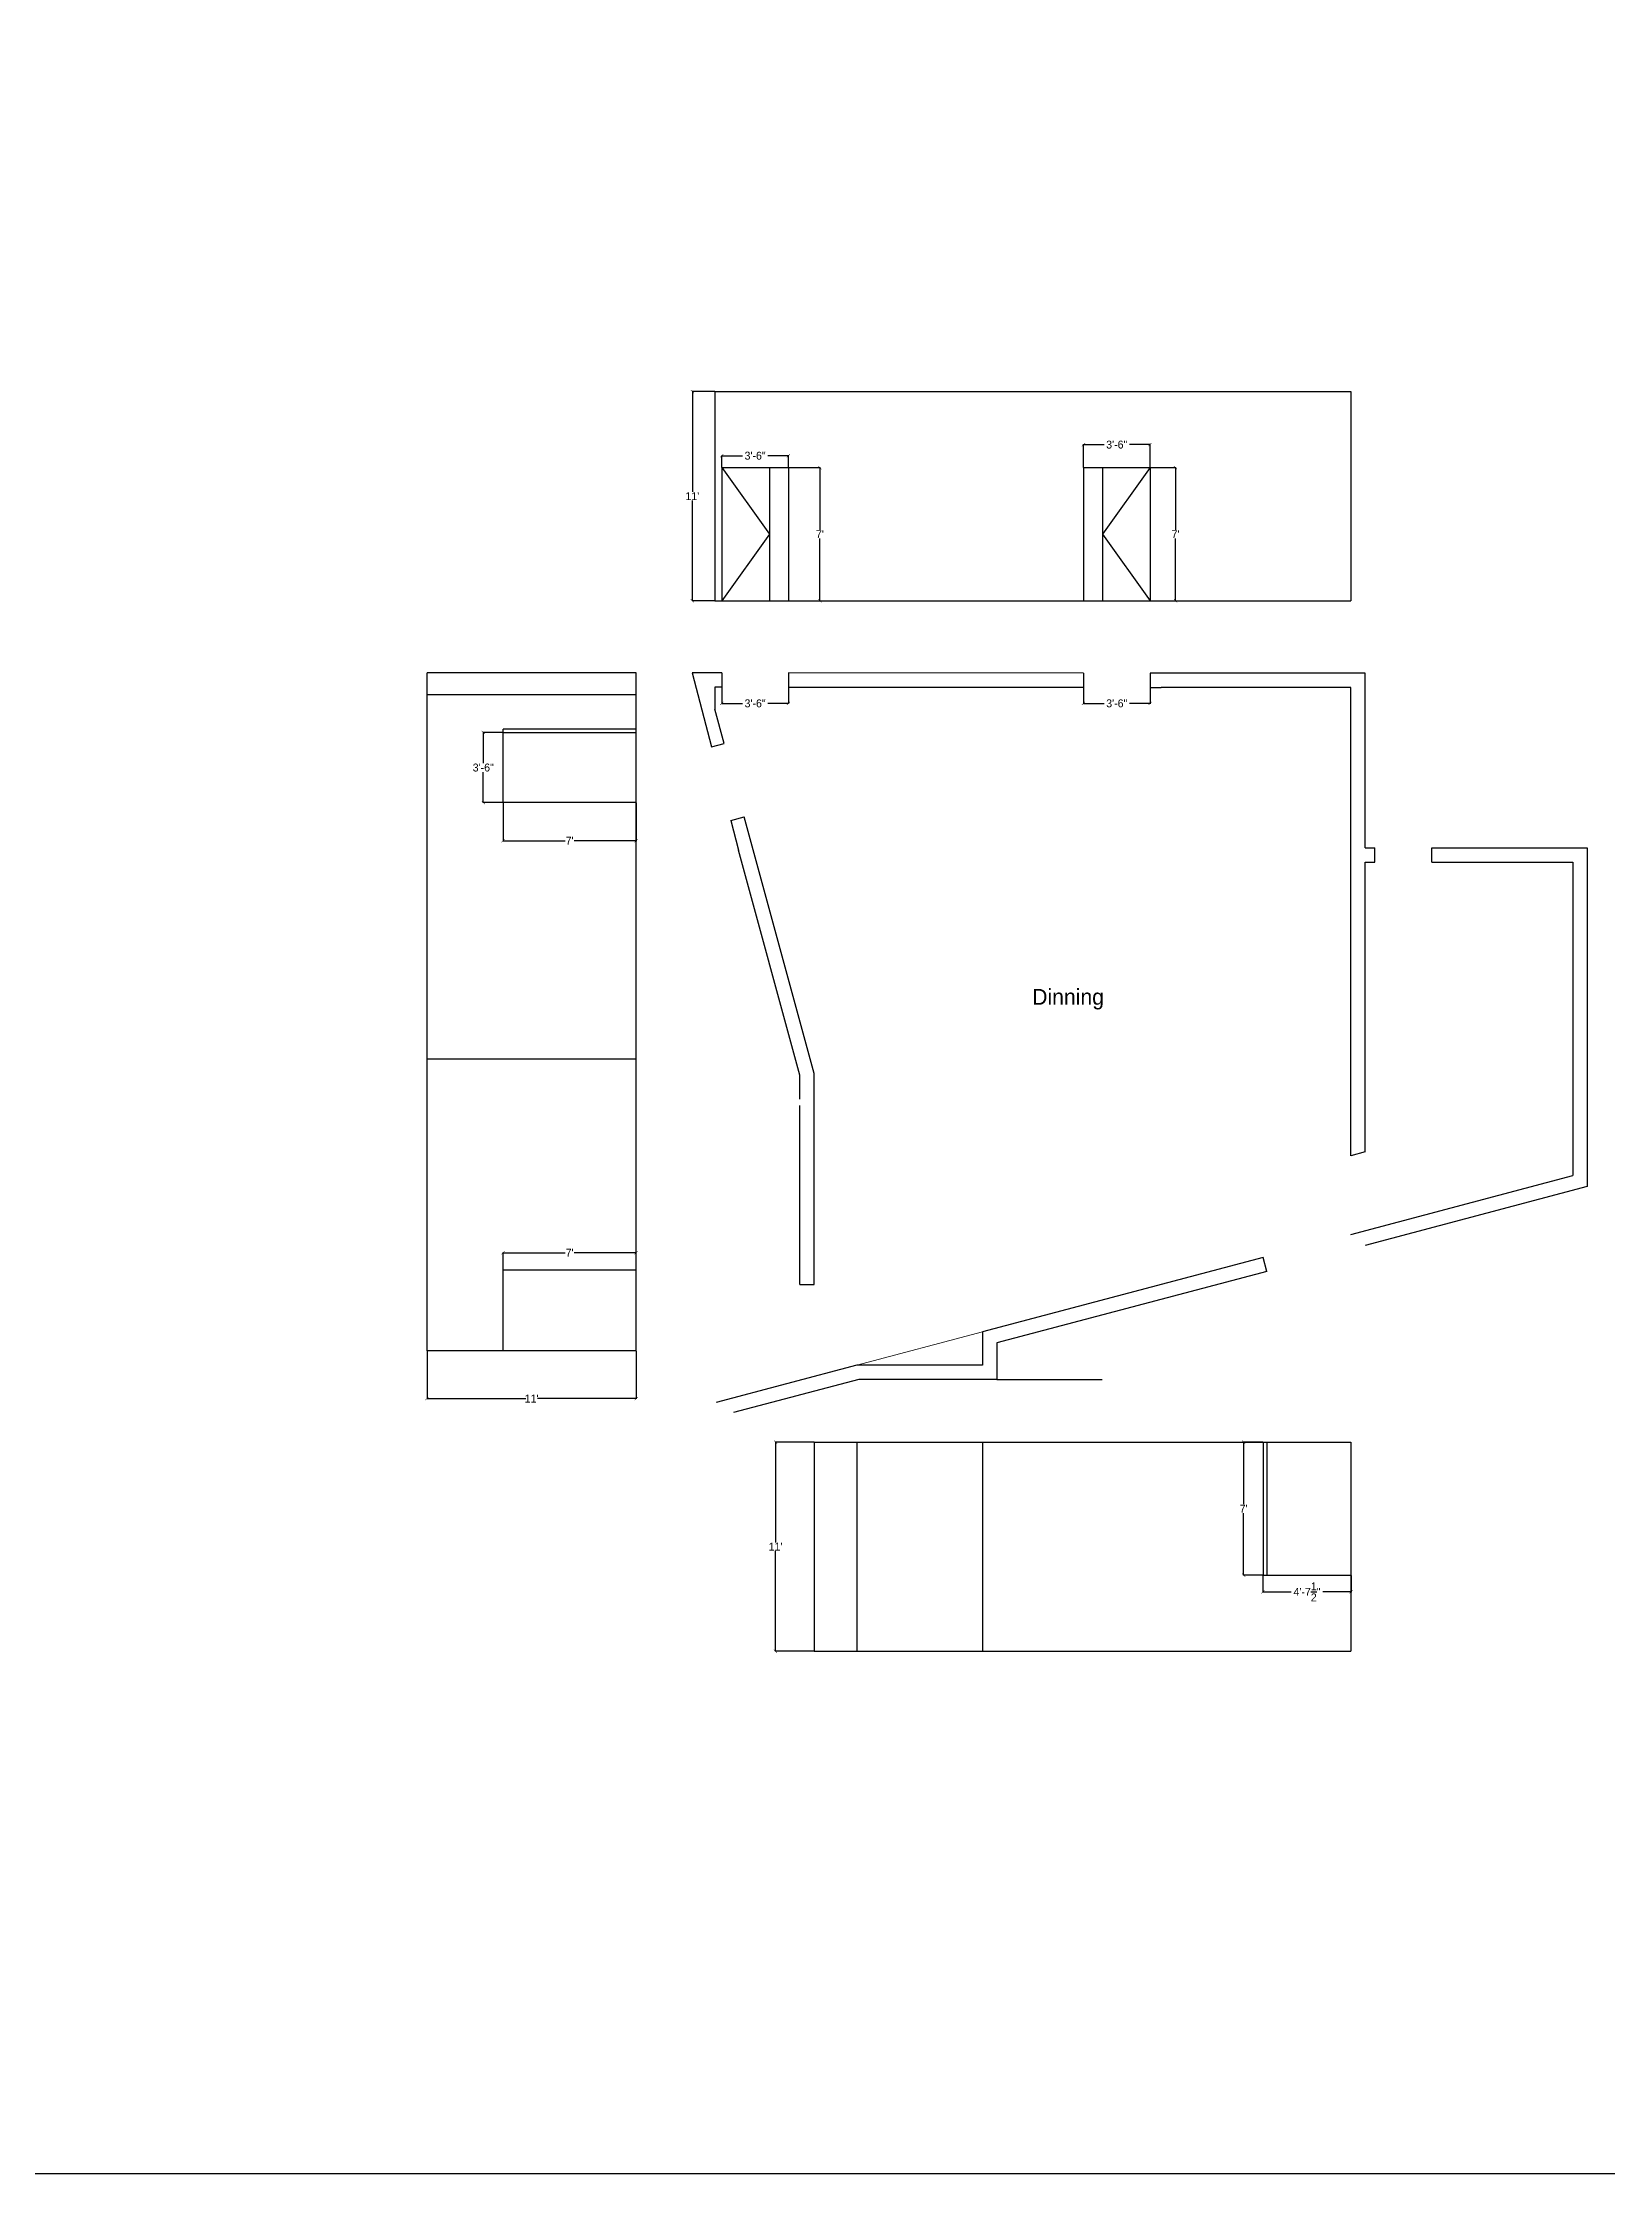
# Model space of a CAD drawing. Header units: inches. Extents: x -21847 to -712, y -8920 to 1030.
# Drawn here: x -10090 to -9102, y -1748 to -404 of the extents above; entities that cross this region are included whole.
import ezdxf

# ---------------------------------------------------------------- set-up
doc = ezdxf.new("R2010")
doc.units = ezdxf.units.IN
doc.header["$LTSCALE"] = 0.005
doc.header["$MEASUREMENT"] = 0
doc.header["$PDMODE"] = 67
doc.header["$PDSIZE"] = -1
doc.layers.add('3DJORDAN', color=100, linetype='Continuous', lineweight=13)
doc.layers.add('DIMENIONS-1', color=7, linetype='Continuous')
doc.layers.add('TEXT-1', color=3, linetype='Continuous')
doc.styles.add('COMIC SANS MS', font='comic.ttf', dxfattribs={"height": 5})
doc.dimstyles.new('COMIC SANS MS', dxfattribs={"dimtxt": 5, "dimasz": 2, "dimexe": 0.18, "dimexo": 0.0625, "dimgap": 0.09, "dimtad": 0, "dimtih": 1, "dimtoh": 1, "dimdec": 3, "dimzin": 0, "dimdsep": 46, "dimlunit": 4, "dimtxsty": 'COMIC SANS MS', "dimblk": 'ARCHTICK', "dimcen": 0.09, "dimclrd": 13, "dimclre": 13, "dimclrt": 3, "dimadec": 0, "dimazin": 0, "dimtfac": 1, "dimtdec": 3, "dimtofl": 0, "dimtmove": 0, "dimatfit": 3, "dimfxl": 1, "dimtolj": 1, "dimtzin": 0, "dimarcsym": 0})

# ---------------------------------------------------------------- blocks, each defined once
blk = doc.blocks.new('_ArchTick')
at = {"color": 0, "linetype": 'ByBlock', "const_width": 0.15}
blk.add_lwpolyline([(-0.5, -0.5), (0.5, 0.5)], dxfattribs=at)
blk = doc.blocks.new('*D66')
at = {"layer": 'Defpoints', "color": 0, "transparency": 16777216}
for p in [(-9432.6, -810.7), (-9390.6, -810.7), (-9390.6, -820.8)]:
    blk.add_point(p, dxfattribs=at)
at = {"layer": 'DIMENIONS-1', "color": 13, "lineweight": -2, "transparency": 16777216}
for p, q in [((-9432.6, -810.7), (-9432.6, -821)), ((-9390.6, -810.7), (-9390.6, -821)), ((-9432.6, -820.8), (-9419.6, -820.8)), ((-9390.6, -820.8), (-9403.5, -820.8))]:
    blk.add_line(p, q, dxfattribs=at)
at = {"layer": 'DIMENIONS-1', "color": 13, "lineweight": -2, "transparency": 16777216, "xscale": 2, "yscale": 2, "zscale": 2, "rotation": 180}
blk.add_blockref('_ArchTick', (-9432.6, -820.8), dxfattribs=at)
at = {"layer": 'DIMENIONS-1', "color": 13, "lineweight": -2, "transparency": 16777216, "xscale": 2, "yscale": 2, "zscale": 2}
blk.add_blockref('_ArchTick', (-9390.6, -820.8), dxfattribs=at)
at = {"layer": 'DIMENIONS-1', "color": 3, "transparency": 16777216, "insert": (-9411.6, -820.8), "char_height": 5, "attachment_point": 5, "style": 'COMIC SANS MS'}
blk.add_mtext('\\A1;3\'-6"', dxfattribs=at)
blk = doc.blocks.new('*D67')
at = {"layer": 'Defpoints', "color": 0, "transparency": 16777216}
for p in [(-9660.9, -810.6), (-9618.9, -810.6), (-9618.9, -820.8)]:
    blk.add_point(p, dxfattribs=at)
at = {"layer": 'DIMENIONS-1', "color": 13, "lineweight": -2, "transparency": 16777216}
for p, q in [((-9660.9, -810.6), (-9660.9, -820.9)), ((-9618.9, -810.6), (-9618.9, -820.9)), ((-9660.9, -820.8), (-9647.9, -820.8)), ((-9618.9, -820.8), (-9631.8, -820.8))]:
    blk.add_line(p, q, dxfattribs=at)
at = {"layer": 'DIMENIONS-1', "color": 13, "lineweight": -2, "transparency": 16777216, "xscale": 2, "yscale": 2, "zscale": 2, "rotation": 180}
blk.add_blockref('_ArchTick', (-9660.9, -820.8), dxfattribs=at)
at = {"layer": 'DIMENIONS-1', "color": 13, "lineweight": -2, "transparency": 16777216, "xscale": 2, "yscale": 2, "zscale": 2}
blk.add_blockref('_ArchTick', (-9618.9, -820.8), dxfattribs=at)
at = {"layer": 'DIMENIONS-1', "color": 3, "transparency": 16777216, "insert": (-9639.9, -820.8), "char_height": 5, "attachment_point": 5, "style": 'COMIC SANS MS'}
blk.add_mtext('\\A1;3\'-6"', dxfattribs=at)
blk = doc.blocks.new('*D68')
at = {"layer": 'Defpoints', "color": 0, "transparency": 16777216}
for p in [(-9665.4, -624), (-9679.5, -756), (-9665.4, -756)]:
    blk.add_point(p, dxfattribs=at)
at = {"layer": 'DIMENIONS-1', "color": 13, "lineweight": -2, "transparency": 16777216}
for p, q in [((-9665.4, -624), (-9679.7, -624)), ((-9679.5, -624), (-9679.5, -687.3)), ((-9679.5, -756), (-9679.5, -692.7)), ((-9665.4, -756), (-9679.7, -756))]:
    blk.add_line(p, q, dxfattribs=at)
at = {"layer": 'DIMENIONS-1', "color": 13, "lineweight": -2, "transparency": 16777216, "xscale": 2, "yscale": 2, "zscale": 2}
for p, rotation in [((-9679.5, -624), 90), ((-9679.5, -756), 270)]:
    blk.add_blockref('_ArchTick', p, dxfattribs=dict(at, rotation=rotation))
at = {"layer": 'DIMENIONS-1', "color": 3, "transparency": 16777216, "insert": (-9679.5, -690), "char_height": 5, "attachment_point": 5, "style": 'COMIC SANS MS'}
blk.add_mtext("\\A1;11'", dxfattribs=at)
blk = doc.blocks.new('*D69')
at = {"layer": 'Defpoints', "color": 0, "transparency": 16777216}
for p in [(-9618.9, -672), (-9618.9, -756), (-9599, -756)]:
    blk.add_point(p, dxfattribs=at)
at = {"layer": 'DIMENIONS-1', "color": 13, "lineweight": -2, "transparency": 16777216}
for p, q in [((-9618.8, -672), (-9598.8, -672)), ((-9599, -672), (-9599, -711.2)), ((-9599, -756), (-9599, -716.8)), ((-9618.8, -756), (-9598.8, -756))]:
    blk.add_line(p, q, dxfattribs=at)
at = {"layer": 'DIMENIONS-1', "color": 13, "lineweight": -2, "transparency": 16777216, "xscale": 2, "yscale": 2, "zscale": 2}
for p, rotation in [((-9599, -672), 90), ((-9599, -756), 270)]:
    blk.add_blockref('_ArchTick', p, dxfattribs=dict(at, rotation=rotation))
at = {"layer": 'DIMENIONS-1', "color": 3, "transparency": 16777216, "insert": (-9599, -714), "char_height": 5, "attachment_point": 5, "style": 'COMIC SANS MS'}
blk.add_mtext("\\A1;7'", dxfattribs=at)
blk = doc.blocks.new('*D70')
at = {"layer": 'Defpoints', "color": 0, "transparency": 16777216}
for p in [(-9390.6, -657.5), (-9432.6, -672), (-9390.6, -672)]:
    blk.add_point(p, dxfattribs=at)
at = {"layer": 'DIMENIONS-1', "color": 13, "lineweight": -2, "transparency": 16777216}
for p, q in [((-9432.6, -671.9), (-9432.6, -657.3)), ((-9432.6, -657.5), (-9419.6, -657.5)), ((-9390.6, -657.5), (-9403.5, -657.5)), ((-9390.6, -671.9), (-9390.6, -657.3))]:
    blk.add_line(p, q, dxfattribs=at)
at = {"layer": 'DIMENIONS-1', "color": 13, "lineweight": -2, "transparency": 16777216, "xscale": 2, "yscale": 2, "zscale": 2, "rotation": 180}
blk.add_blockref('_ArchTick', (-9432.6, -657.5), dxfattribs=at)
at = {"layer": 'DIMENIONS-1', "color": 13, "lineweight": -2, "transparency": 16777216, "xscale": 2, "yscale": 2, "zscale": 2}
blk.add_blockref('_ArchTick', (-9390.6, -657.5), dxfattribs=at)
at = {"layer": 'DIMENIONS-1', "color": 3, "transparency": 16777216, "insert": (-9411.6, -657.5), "char_height": 5, "attachment_point": 5, "style": 'COMIC SANS MS'}
blk.add_mtext('\\A1;3\'-6"', dxfattribs=at)
blk = doc.blocks.new('*D71')
at = {"layer": 'Defpoints', "color": 0, "transparency": 16777216}
for p in [(-9390.6, -672), (-9390.6, -756), (-9374.5, -756)]:
    blk.add_point(p, dxfattribs=at)
at = {"layer": 'DIMENIONS-1', "color": 13, "lineweight": -2, "transparency": 16777216}
for p, q in [((-9390.5, -672), (-9374.3, -672)), ((-9374.5, -672), (-9374.5, -711.2)), ((-9374.5, -756), (-9374.5, -716.8)), ((-9390.5, -756), (-9374.3, -756))]:
    blk.add_line(p, q, dxfattribs=at)
at = {"layer": 'DIMENIONS-1', "color": 13, "lineweight": -2, "transparency": 16777216, "xscale": 2, "yscale": 2, "zscale": 2}
for p, rotation in [((-9374.5, -672), 90), ((-9374.5, -756), 270)]:
    blk.add_blockref('_ArchTick', p, dxfattribs=dict(at, rotation=rotation))
at = {"layer": 'DIMENIONS-1', "color": 3, "transparency": 16777216, "insert": (-9374.5, -714), "char_height": 5, "attachment_point": 5, "style": 'COMIC SANS MS'}
blk.add_mtext("\\A1;7'", dxfattribs=at)
blk = doc.blocks.new('*D72')
at = {"layer": 'Defpoints', "color": 0, "transparency": 16777216}
for p in [(-9660.9, -672), (-9618.9, -664.5), (-9618.9, -672)]:
    blk.add_point(p, dxfattribs=at)
at = {"layer": 'DIMENIONS-1', "color": 13, "lineweight": -2, "transparency": 16777216}
for p, q in [((-9660.9, -671.9), (-9660.9, -664.3)), ((-9660.9, -664.5), (-9647.9, -664.5)), ((-9618.9, -664.5), (-9631.8, -664.5)), ((-9618.9, -671.9), (-9618.9, -664.3))]:
    blk.add_line(p, q, dxfattribs=at)
at = {"layer": 'DIMENIONS-1', "color": 13, "lineweight": -2, "transparency": 16777216, "xscale": 2, "yscale": 2, "zscale": 2, "rotation": 180}
blk.add_blockref('_ArchTick', (-9660.9, -664.5), dxfattribs=at)
at = {"layer": 'DIMENIONS-1', "color": 13, "lineweight": -2, "transparency": 16777216, "xscale": 2, "yscale": 2, "zscale": 2}
blk.add_blockref('_ArchTick', (-9618.9, -664.5), dxfattribs=at)
at = {"layer": 'DIMENIONS-1', "color": 3, "transparency": 16777216, "insert": (-9639.9, -664.5), "char_height": 5, "attachment_point": 5, "style": 'COMIC SANS MS'}
blk.add_mtext('\\A1;3\'-6"', dxfattribs=at)
blk = doc.blocks.new('*D75')
at = {"layer": 'Defpoints', "color": 0, "transparency": 16777216}
for p in [(-9847, -1229.4), (-9715, -1229.4), (-9715, -1259.5)]:
    blk.add_point(p, dxfattribs=at)
at = {"layer": 'DIMENIONS-1', "color": 13, "lineweight": -2, "transparency": 16777216}
for p, q in [((-9847, -1229.5), (-9847, -1259.7)), ((-9715, -1229.5), (-9715, -1259.7)), ((-9847, -1259.5), (-9784.7, -1259.5)), ((-9715, -1259.5), (-9777.3, -1259.5))]:
    blk.add_line(p, q, dxfattribs=at)
at = {"layer": 'DIMENIONS-1', "color": 13, "lineweight": -2, "transparency": 16777216, "xscale": 2, "yscale": 2, "zscale": 2, "rotation": 180}
blk.add_blockref('_ArchTick', (-9847, -1259.5), dxfattribs=at)
at = {"layer": 'DIMENIONS-1', "color": 13, "lineweight": -2, "transparency": 16777216, "xscale": 2, "yscale": 2, "zscale": 2}
blk.add_blockref('_ArchTick', (-9715, -1259.5), dxfattribs=at)
at = {"layer": 'DIMENIONS-1', "color": 3, "transparency": 16777216, "insert": (-9781, -1259.5), "char_height": 5, "attachment_point": 5, "style": 'COMIC SANS MS'}
blk.add_mtext("\\A1;11'", dxfattribs=at)
blk = doc.blocks.new('*D76')
at = {"layer": 'Defpoints', "color": 0, "transparency": 16777216}
for p in [(-9715, -1167.5), (-9799, -1178.4), (-9715, -1178.4)]:
    blk.add_point(p, dxfattribs=at)
at = {"layer": 'DIMENIONS-1', "color": 13, "lineweight": -2, "transparency": 16777216}
for p, q in [((-9799, -1178.4), (-9799, -1167.3)), ((-9799, -1167.5), (-9759.9, -1167.5)), ((-9715, -1167.5), (-9754.1, -1167.5)), ((-9715, -1178.4), (-9715, -1167.3))]:
    blk.add_line(p, q, dxfattribs=at)
at = {"layer": 'DIMENIONS-1', "color": 13, "lineweight": -2, "transparency": 16777216, "xscale": 2, "yscale": 2, "zscale": 2, "rotation": 180}
blk.add_blockref('_ArchTick', (-9799, -1167.5), dxfattribs=at)
at = {"layer": 'DIMENIONS-1', "color": 13, "lineweight": -2, "transparency": 16777216, "xscale": 2, "yscale": 2, "zscale": 2}
blk.add_blockref('_ArchTick', (-9715, -1167.5), dxfattribs=at)
at = {"layer": 'DIMENIONS-1', "color": 3, "transparency": 16777216, "insert": (-9757, -1167.5), "char_height": 5, "attachment_point": 5, "style": 'COMIC SANS MS'}
blk.add_mtext("\\A1;7'", dxfattribs=at)
blk = doc.blocks.new('*D77')
at = {"layer": 'Defpoints', "color": 0, "transparency": 16777216}
for p in [(-9799, -883.4), (-9715, -883.4), (-9715, -907.5)]:
    blk.add_point(p, dxfattribs=at)
at = {"layer": 'DIMENIONS-1', "color": 13, "lineweight": -2, "transparency": 16777216}
for p, q in [((-9799, -883.5), (-9799, -907.7)), ((-9715, -883.5), (-9715, -907.7)), ((-9799, -907.5), (-9759.9, -907.5)), ((-9715, -907.5), (-9754.1, -907.5))]:
    blk.add_line(p, q, dxfattribs=at)
at = {"layer": 'DIMENIONS-1', "color": 13, "lineweight": -2, "transparency": 16777216, "xscale": 2, "yscale": 2, "zscale": 2, "rotation": 180}
blk.add_blockref('_ArchTick', (-9799, -907.5), dxfattribs=at)
at = {"layer": 'DIMENIONS-1', "color": 13, "lineweight": -2, "transparency": 16777216, "xscale": 2, "yscale": 2, "zscale": 2}
blk.add_blockref('_ArchTick', (-9715, -907.5), dxfattribs=at)
at = {"layer": 'DIMENIONS-1', "color": 3, "transparency": 16777216, "insert": (-9757, -907.5), "char_height": 5, "attachment_point": 5, "style": 'COMIC SANS MS'}
blk.add_mtext("\\A1;7'", dxfattribs=at)
blk = doc.blocks.new('*D78')
at = {"layer": 'Defpoints', "color": 0, "transparency": 16777216}
for p in [(-9799, -839.2), (-9811.5, -883.4), (-9799, -883.4)]:
    blk.add_point(p, dxfattribs=at)
at = {"layer": 'DIMENIONS-1', "color": 13, "lineweight": -2, "transparency": 16777216}
for p, q in [((-9799.1, -839.2), (-9811.7, -839.2)), ((-9811.5, -839.2), (-9811.5, -858.5)), ((-9811.5, -883.4), (-9811.5, -864.2)), ((-9799.1, -883.4), (-9811.7, -883.4))]:
    blk.add_line(p, q, dxfattribs=at)
at = {"layer": 'DIMENIONS-1', "color": 13, "lineweight": -2, "transparency": 16777216, "xscale": 2, "yscale": 2, "zscale": 2}
for p, rotation in [((-9811.5, -839.2), 90), ((-9811.5, -883.4), 270)]:
    blk.add_blockref('_ArchTick', p, dxfattribs=dict(at, rotation=rotation))
at = {"layer": 'DIMENIONS-1', "color": 3, "transparency": 16777216, "insert": (-9811.5, -861.3), "char_height": 5, "attachment_point": 5, "style": 'COMIC SANS MS'}
blk.add_mtext('\\A1;3\'-6"', dxfattribs=at)
blk = doc.blocks.new('*D79')
at = {"layer": 'Defpoints', "color": 0, "transparency": 16777216}
for p in [(-9319.3, -1371), (-9263.7, -1371), (-9319.3, -1381.5)]:
    blk.add_point(p, dxfattribs=at)
at = {"layer": 'DIMENIONS-1', "color": 13, "lineweight": -2, "transparency": 16777216}
for p, q in [((-9319.3, -1371.1), (-9319.3, -1381.7)), ((-9263.7, -1371.1), (-9263.7, -1381.7)), ((-9319.3, -1381.5), (-9301.4, -1381.5)), ((-9263.7, -1381.5), (-9281.6, -1381.5))]:
    blk.add_line(p, q, dxfattribs=at)
at = {"layer": 'DIMENIONS-1', "color": 13, "lineweight": -2, "transparency": 16777216, "xscale": 2, "yscale": 2, "zscale": 2, "rotation": 180}
blk.add_blockref('_ArchTick', (-9319.3, -1381.5), dxfattribs=at)
at = {"layer": 'DIMENIONS-1', "color": 13, "lineweight": -2, "transparency": 16777216, "xscale": 2, "yscale": 2, "zscale": 2}
blk.add_blockref('_ArchTick', (-9263.7, -1381.5), dxfattribs=at)
at = {"layer": 'DIMENIONS-1', "color": 3, "transparency": 16777216, "insert": (-9291.5, -1381.5), "char_height": 5, "attachment_point": 5, "style": 'COMIC SANS MS'}
blk.add_mtext('\\A1;4\'-7{\\H1x;\\S1/2;}"', dxfattribs=at)
blk = doc.blocks.new('*D80')
at = {"layer": 'Defpoints', "color": 0, "transparency": 16777216}
for p in [(-9331.5, -1287), (-9319.3, -1287), (-9319.3, -1371)]:
    blk.add_point(p, dxfattribs=at)
at = {"layer": 'DIMENIONS-1', "color": 13, "lineweight": -2, "transparency": 16777216}
for p, q in [((-9319.3, -1287), (-9331.7, -1287)), ((-9331.5, -1287), (-9331.5, -1326.2)), ((-9331.5, -1371), (-9331.5, -1331.8)), ((-9319.3, -1371), (-9331.7, -1371))]:
    blk.add_line(p, q, dxfattribs=at)
at = {"layer": 'DIMENIONS-1', "color": 13, "lineweight": -2, "transparency": 16777216, "xscale": 2, "yscale": 2, "zscale": 2}
for p, rotation in [((-9331.5, -1287), 90), ((-9331.5, -1371), 270)]:
    blk.add_blockref('_ArchTick', p, dxfattribs=dict(at, rotation=rotation))
at = {"layer": 'DIMENIONS-1', "color": 3, "transparency": 16777216, "insert": (-9331.5, -1329), "char_height": 5, "attachment_point": 5, "style": 'COMIC SANS MS'}
blk.add_mtext("\\A1;7'", dxfattribs=at)
blk = doc.blocks.new('*D81')
at = {"layer": 'Defpoints', "color": 0, "transparency": 16777216}
for p in [(-9627, -1287), (-9602.6, -1287), (-9602.6, -1419)]:
    blk.add_point(p, dxfattribs=at)
at = {"layer": 'DIMENIONS-1', "color": 13, "lineweight": -2, "transparency": 16777216}
for p, q in [((-9602.6, -1287), (-9627.2, -1287)), ((-9627, -1287), (-9627, -1350.3)), ((-9627, -1419), (-9627, -1355.7)), ((-9602.6, -1419), (-9627.2, -1419))]:
    blk.add_line(p, q, dxfattribs=at)
at = {"layer": 'DIMENIONS-1', "color": 13, "lineweight": -2, "transparency": 16777216, "xscale": 2, "yscale": 2, "zscale": 2}
for p, rotation in [((-9627, -1287), 90), ((-9627, -1419), 270)]:
    blk.add_blockref('_ArchTick', p, dxfattribs=dict(at, rotation=rotation))
at = {"layer": 'DIMENIONS-1', "color": 3, "transparency": 16777216, "insert": (-9627, -1353), "char_height": 5, "attachment_point": 5, "style": 'COMIC SANS MS'}
blk.add_mtext("\\A1;11'", dxfattribs=at)

msp = doc.modelspace()

# ---------------------------------------------------------------- linework, layer by layer
for p, q in [((-9665.3606, -624), (-9665.3606, -756)), ((-9665.3606, -624), (-9263.7262, -624)), ((-9263.7262, -624), (-9263.7262, -756)), ((-9660.8606, -672), (-9660.8606, -756)), ((-9660.8606, -672), (-9618.8606, -672)), ((-9660.8606, -672), (-9630.8606, -714)), ((-9630.8606, -672), (-9630.8606, -756)), ((-9618.8606, -672), (-9618.8606, -756)), ((-9432.5605, -672), (-9432.5605, -756)), ((-9432.5605, -672), (-9390.5605, -672)), ((-9420.5605, -672), (-9420.5605, -756)), ((-9390.5605, -672), (-9420.5605, -714)), ((-9390.5605, -672), (-9390.5605, -756)), ((-9630.8606, -714), (-9660.8606, -756)), ((-9420.5605, -714), (-9390.5605, -756)), ((-9665.3606, -756), (-9263.7262, -756)), ((-9715, -801.5803), (-9847, -801.5803)), ((-9847, -1229.3961), (-9847, -801.5803)), ((-9715, -1229.3961), (-9715, -801.5803)), ((-9660.8606, -801.5864), (-9679.5669, -801.5803)), ((-9679.5669, -801.5803), (-9667.3963, -848.2112)), ((-9660.8606, -801.5864), (-9660.8606, -810.5864)), ((-9618.8606, -801.5864), (-9618.8606, -810.5864)), ((-9432.5605, -801.661), (-9618.8606, -801.6001)), ((-9432.5605, -801.6583), (-9432.564, -810.6581)), ((-9390.5605, -801.6744), (-9390.564, -810.6743)), ((-9254.7262, -801.7191), (-9390.5605, -801.6747)), ((-9386.0605, -801.6762), (-9390.5605, -801.6747)), ((-9254.7262, -911.9399), (-9254.7262, -801.7191)), ((-9715, -815.411), (-9847, -815.411)), ((-9660.8606, -810.5864), (-9665.3635, -810.5849)), ((-9665.3606, -810.5849), (-9665.3606, -824.4156)), ((-9618.8606, -810.5864), (-9432.564, -810.6581)), ((-9390.564, -810.6743), (-9383.6274, -810.677)), ((-9263.7262, -810.7161), (-9383.6274, -810.677)), ((-9263.7262, -1106.2357), (-9263.7262, -810.7161)), ((-9659.4285, -846.1316), (-9665.3606, -824.4156)), ((-9715, -837.127), (-9799, -837.127)), ((-9799, -883.4334), (-9799, -837.127)), ((-9799, -839.2065), (-9715, -839.2065)), ((-9667.3963, -848.2112), (-9659.4285, -846.1316)), ((-9715, -883.4334), (-9799, -883.4334)), ((-9655.2745, -894.6554), (-9646.7792, -892.4381)), ((-9655.2745, -894.6554), (-9650.3697, -913.4479)), ((-9602.5731, -1054.2667), (-9646.7792, -892.4381)), ((-9611.5731, -1055.4738), (-9650.3697, -913.4479)), ((-9254.7262, -911.9399), (-9248.7262, -911.9399)), ((-9248.7262, -920.9399), (-9248.7262, -911.9399)), ((-9212.7262, -920.9399), (-9212.7262, -911.9399)), ((-9212.7262, -911.9399), (-9114.6195, -911.9399)), ((-9114.6195, -911.9399), (-9114.6195, -1125.7457)), ((-9254.7262, -1103.8544), (-9254.7262, -920.9399)), ((-9254.7262, -920.9399), (-9248.7262, -920.9399)), ((-9212.7262, -920.9399), (-9123.6195, -920.9399)), ((-9123.6195, -920.9399), (-9123.6195, -1118.8173)), ((-9715, -1045.2621), (-9847, -1045.2621)), ((-9611.5731, -1070.6102), (-9611.5731, -1055.4738)), ((-9602.5731, -1187.4441), (-9602.5731, -1054.2667)), ((-9611.5731, -1187.4441), (-9611.5731, -1074.6102)), ((-9254.7262, -1103.8544), (-9263.7262, -1106.2357)), ((-9263.7262, -1155.8874), (-9123.6195, -1118.8173)), ((-9114.6195, -1125.7457), (-9254.7262, -1162.8158)), ((-9715, -1178.4395), (-9799, -1178.4395)), ((-9799, -1229.3961), (-9799, -1178.4395)), ((-9319.2522, -1170.5787), (-9496.369, -1217.4411)), ((-9316.9501, -1179.2793), (-9487.369, -1224.3695)), ((-9316.9501, -1179.2793), (-9319.2522, -1170.5787)), ((-9611.5731, -1187.4441), (-9602.5731, -1187.4441)), ((-9496.369, -1217.4411), (-9496.369, -1238.4007)), ((-9715, -1229.3961), (-9847, -1229.3961)), ((-9487.369, -1224.3695), (-9487.369, -1247.4007)), ((-9575.5862, -1238.4007), (-9664.4762, -1261.9196)), ((-9574.4157, -1247.4007), (-9653.4491, -1268.3117)), ((-9496.369, -1238.4007), (-9575.5862, -1238.4007)), ((-9487.369, -1247.4007), (-9574.4157, -1247.4007)), ((-9487.369, -1247.4007), (-9420.7833, -1247.4007)), ((-9602.5731, -1287), (-9602.5731, -1419)), ((-9602.5731, -1287), (-9263.7262, -1287)), ((-9575.5862, -1287), (-9575.5862, -1419)), ((-9496.369, -1287), (-9496.369, -1419)), ((-9319.2522, -1287), (-9319.2522, -1371)), ((-9316.9501, -1287), (-9316.9501, -1371)), ((-9263.7262, -1287), (-9263.7262, -1419)), ((-9319.2522, -1371), (-9263.7262, -1371)), ((-9602.5731, -1419), (-9263.7262, -1419))]:
    msp.add_line(p, q)
msp.add_lwpolyline([(-5992.5, -376), (-12755.5, -376), (-12755.5, -1748.5), (-5992.5, -1748.5)], close=True)
at = {"layer": '3DJORDAN'}
msp.add_line((-9575.5862, -1238.4007), (-9496.369, -1217.4411), dxfattribs=at)

# ---------------------------------------------------------------- texts
at = {"layer": 'TEXT-1', "insert": (-9465, -1001), "char_height": 10, "attachment_point": 1, "style": 'COMIC SANS MS'}
msp.add_mtext_dynamic_manual_height_columns('Dinning', width=85, gutter_width=50, heights=[0], dxfattribs=at)

# ---------------------------------------------------------------- dimensions: what is measured, and where the dimension line sits
at = {"layer": 'DIMENIONS-1'}
for base, p1, p2, angle, picture, middle in [((-9679.5, -756), (-9665.3606, -624), (-9665.3606, -756), 90, '*D68', (-9679.5, -690)), ((-9599, -756), (-9618.8606, -672), (-9618.8606, -756), 90, '*D69', (-9599, -714)), ((-9374.5, -756), (-9390.5605, -672), (-9390.5605, -756), 90, '*D71', (-9374.5, -714)), ((-9715, -907.4954), (-9799, -883.4334), (-9715, -883.4334), 180, '*D77', (-9757, -907.4954)), ((-9715, -1167.4954), (-9799, -1178.4395), (-9715, -1178.4395), 180, '*D76', (-9757, -1167.4954)), ((-9715, -1259.4954), (-9847, -1229.3961), (-9715, -1229.3961), 180, '*D75', (-9781, -1259.4954)), ((-9627, -1287), (-9602.5731, -1419), (-9602.5731, -1287), 270, '*D81', (-9627, -1353))]:
    dim = msp.add_linear_dim(base=base, p1=p1, p2=p2, angle=angle, dimstyle='COMIC SANS MS', override={"dimtfillclr": 2}, dxfattribs=at)
    dim.commit()
    dim.dimension.update_dxf_attribs({"geometry": picture, "text_midpoint": middle})
for base, p1, p2, picture, middle in [((-9390.5605, -657.5), (-9432.5605, -672), (-9390.5605, -672), '*D70', (-9411.5605, -657.5)), ((-9618.8606, -664.5), (-9660.8606, -672), (-9618.8606, -672), '*D72', (-9639.8606, -664.5)), ((-9618.8606, -820.7639), (-9660.8606, -810.5864), (-9618.8606, -810.5864), '*D67', (-9639.8606, -820.7639)), ((-9390.564, -820.7983), (-9432.564, -810.6581), (-9390.564, -810.6743), '*D66', (-9411.564, -820.7983))]:
    dim = msp.add_linear_dim(base=base, p1=p1, p2=p2, dimstyle='COMIC SANS MS', override={"dimtfillclr": 2}, dxfattribs=at)
    dim.commit()
    dim.dimension.update_dxf_attribs({"geometry": picture, "text_midpoint": middle})
dim = msp.add_linear_dim(base=(-9811.5, -883.4334), p1=(-9799, -839.2065), p2=(-9799, -883.4334), angle=90, text='3\'-6"', dimstyle='COMIC SANS MS', override={"dimtfillclr": 2}, dxfattribs=at)
dim.commit()
dim.dimension.update_dxf_attribs({"geometry": '*D78', "text_midpoint": (-9811.5, -861.32)})
for p1, p2, distance, picture, middle in [((-9319.2522, -1371), (-9319.2522, -1287), 12.2478, '*D80', (-9331.5, -1329)), ((-9263.7262, -1371), (-9319.2522, -1371), 10.5, '*D79', (-9291.4892, -1381.5))]:
    dim = msp.add_aligned_dim(p1=p1, p2=p2, distance=distance, dimstyle='COMIC SANS MS', override={"dimtfillclr": 2}, dxfattribs=at)
    dim.commit()
    dim.dimension.update_dxf_attribs({"geometry": picture, "text_midpoint": middle})

doc.saveas('drawing.dxf')
